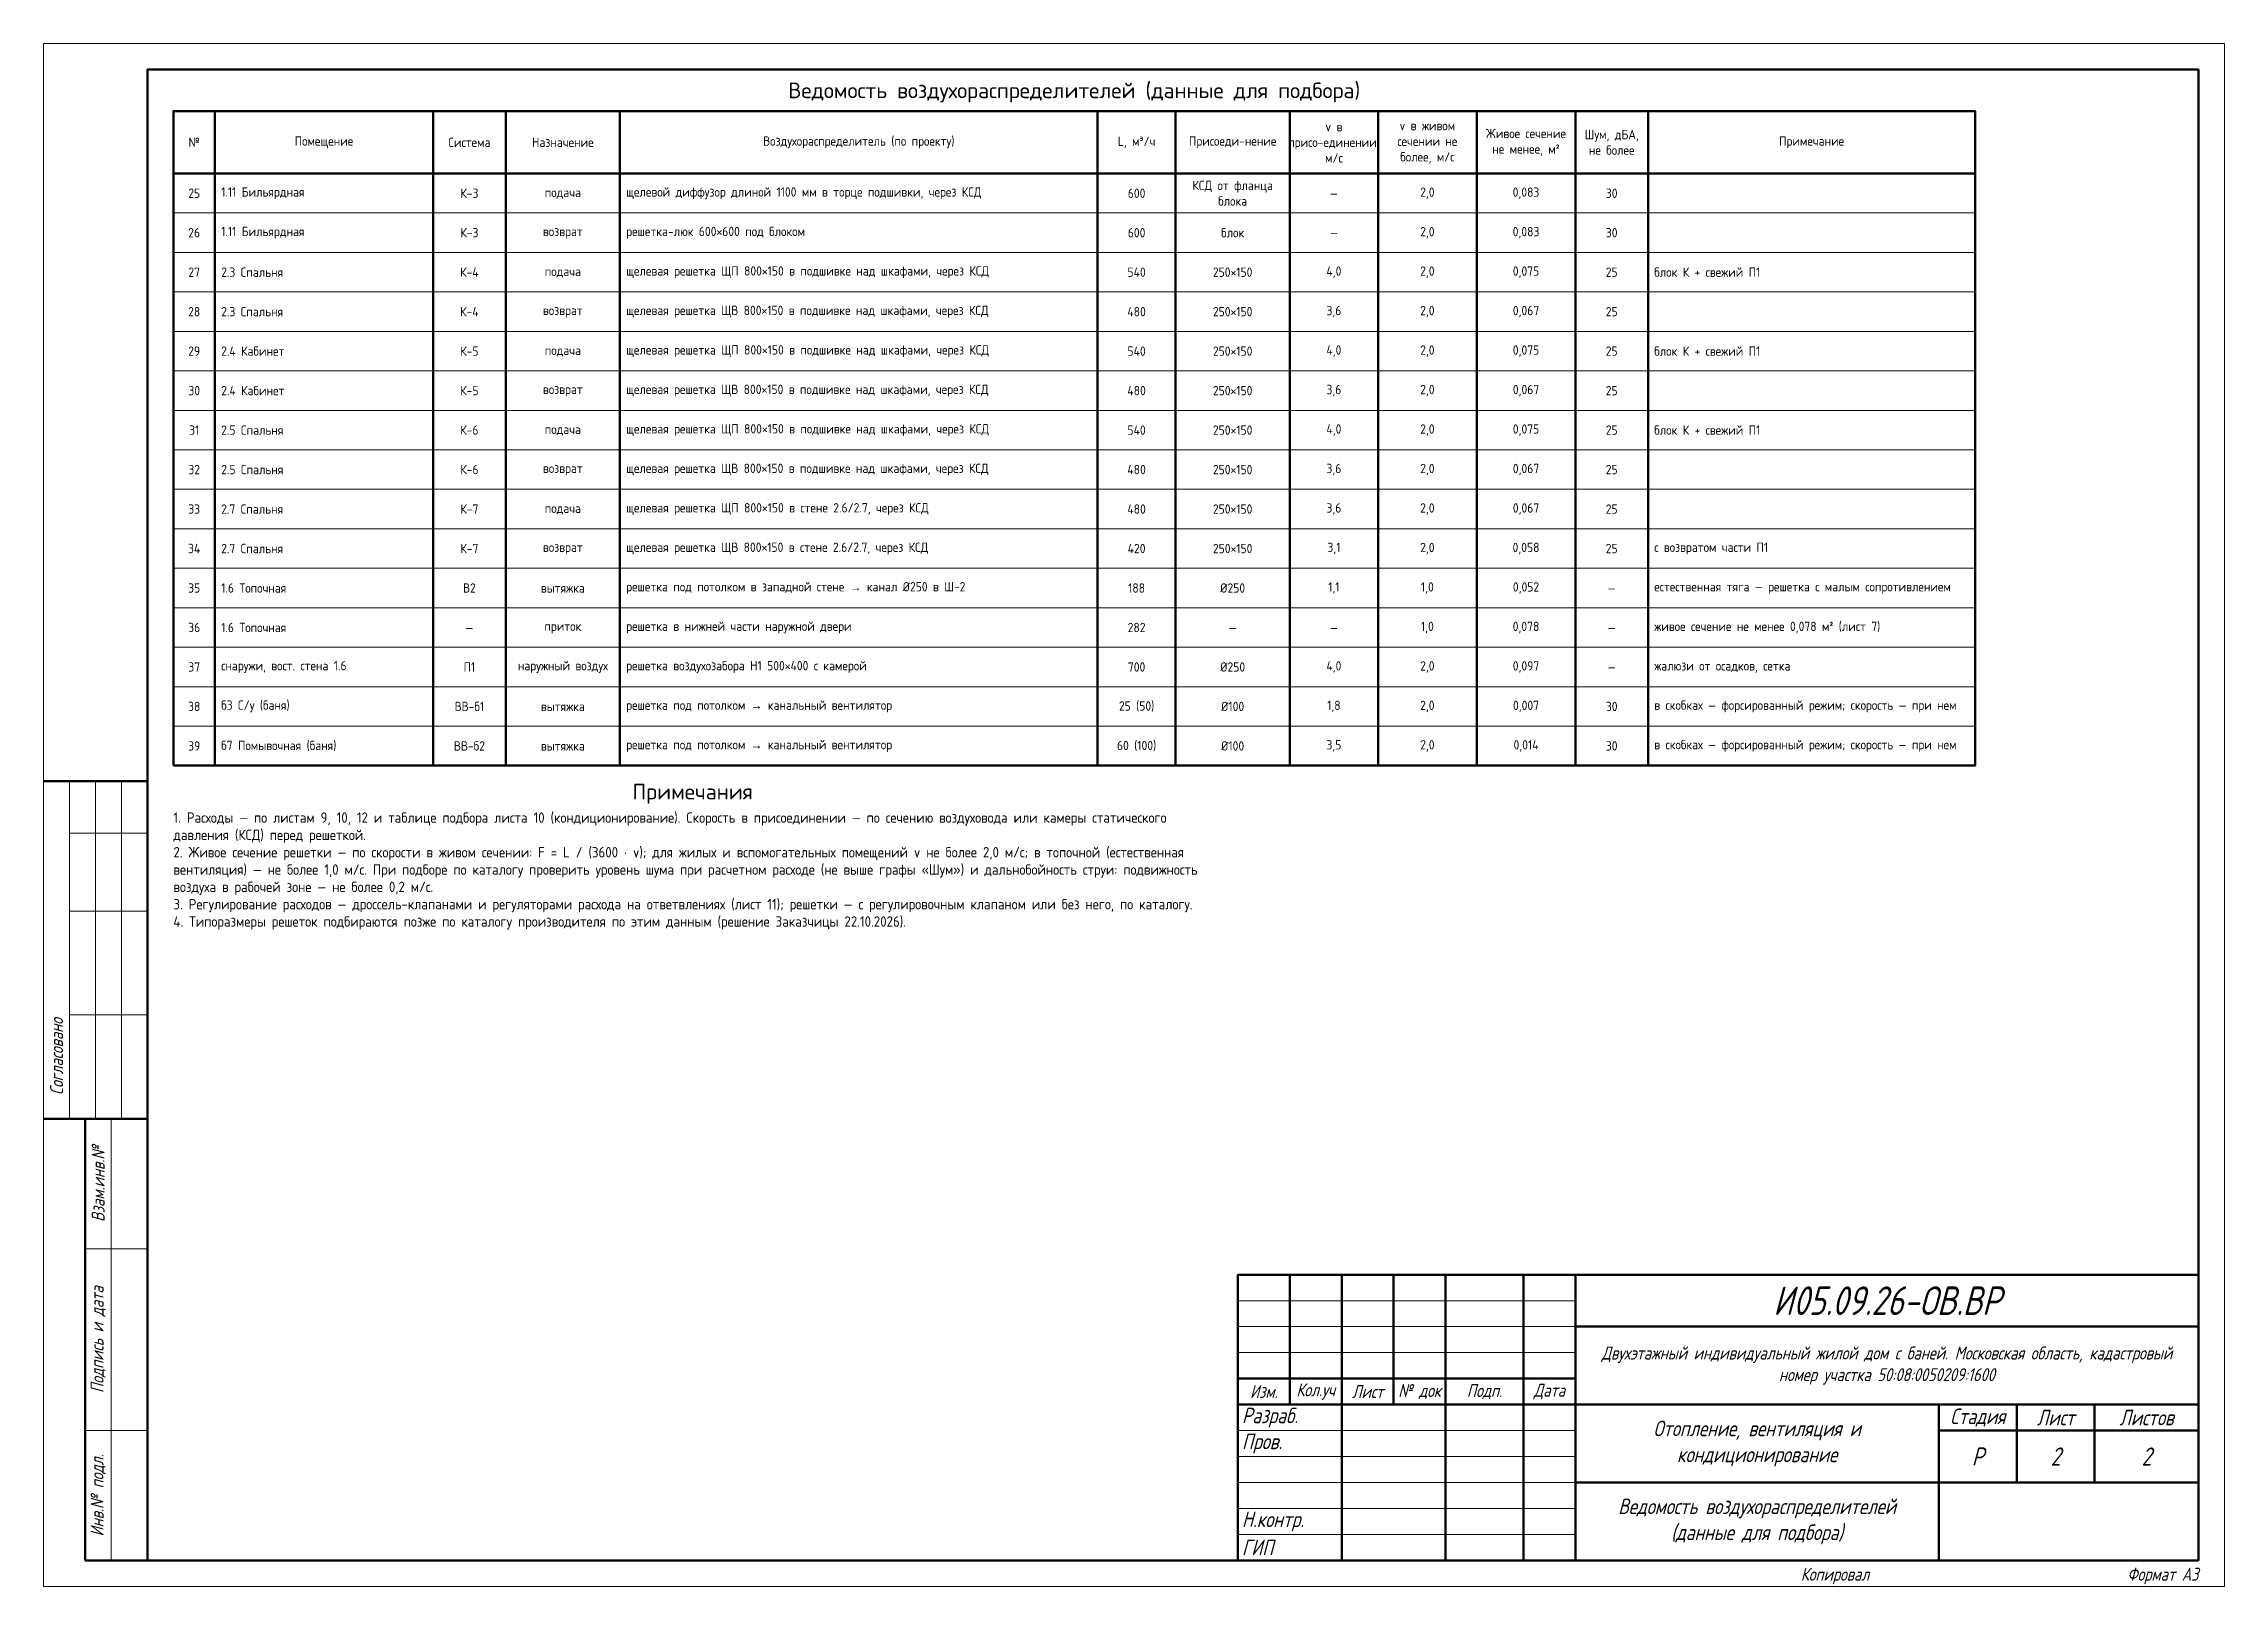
# Paper-space layout 'Лист 2' of a CAD drawing. Header units: millimetres. Extents: x 0 to 420, y 0 to 297.
import ezdxf
from ezdxf.enums import TextEntityAlignment as Align

# ---------------------------------------------------------------- set-up
doc = ezdxf.new("R2010")
doc.units = ezdxf.units.MM
for name, color, linetype, lineweight in [('Рамка', 7, 'Continuous', 50), ('Таблицы', 7, 'Continuous', 18), ('Текст', 7, 'Continuous', 18), ('Тонкие', 8, 'Continuous', 13)]:
    doc.layers.add(name, color=color, linetype=linetype, lineweight=lineweight)
doc.styles.add('GOST', font='isocpeur.ttf', dxfattribs={"width": 0.9})
doc.styles.add('GOST_I', font='isocpeur.ttf', dxfattribs={"width": 0.8})

psp = doc.layouts.new('Лист 2')

# ---------------------------------------------------------------- linework, layer by layer
at = {"layer": 'Рамка', "lineweight": 50}
for points in [[(20, 5), (415, 5), (415, 292), (20, 292)], [(230, 5), (415, 5), (415, 60), (230, 60)]]:
    psp.add_lwpolyline(points, close=True, dxfattribs=at)
at = {"layer": 'Таблицы', "lineweight": 50}
for p, q in [((33, 284), (33, 158)), ((75, 284), (75, 158)), ((89, 284), (89, 158)), ((111, 284), (111, 158)), ((203, 284), (203, 158)), ((218, 284), (218, 158)), ((240, 284), (240, 158)), ((257, 284), (257, 158)), ((276, 284), (276, 158)), ((295, 284), (295, 158)), ((309, 284), (309, 158)), ((25, 272), (372, 272)), ((0, 155), (20, 155)), ((0, 90), (20, 90)), ((8, 5), (8, 90)), ((240, 35), (240, 60)), ((250, 5), (250, 60)), ((260, 35), (260, 60)), ((270, 5), (270, 60)), ((285, 5), (285, 60)), ((295, 5), (295, 60)), ((295, 50), (415, 50)), ((230, 40), (295, 40)), ((230, 35), (415, 35)), ((365, 5), (365, 35)), ((380, 20), (380, 35)), ((395, 20), (395, 35)), ((365, 30), (415, 30)), ((295, 20), (415, 20)), ((8, 5), (20, 5))]:
    psp.add_line(p, q, dxfattribs=at)
at = {"layer": 'Таблицы', "lineweight": 18}
for p, q in [((25, 264.4), (372, 264.4)), ((25, 256.8), (372, 256.8)), ((25, 249.2), (372, 249.2)), ((25, 241.6), (372, 241.6)), ((25, 234), (372, 234)), ((25, 226.4), (372, 226.4)), ((25, 218.8), (372, 218.8)), ((25, 211.2), (372, 211.2)), ((25, 203.6), (372, 203.6)), ((25, 196), (372, 196)), ((25, 188.4), (372, 188.4)), ((25, 180.8), (372, 180.8)), ((25, 173.2), (372, 173.2)), ((25, 165.6), (372, 165.6)), ((25, 158), (372, 158)), ((230, 55), (295, 55)), ((230, 50), (295, 50)), ((230, 45), (295, 45)), ((230, 30), (295, 30)), ((230, 25), (295, 25)), ((230, 20), (295, 20)), ((230, 15), (295, 15)), ((230, 10), (295, 10))]:
    psp.add_line(p, q, dxfattribs=at)
at = {"layer": 'Таблицы'}
for p, q in [((5, 90), (5, 155)), ((10, 90), (10, 155)), ((15, 90), (15, 155)), ((5, 145), (20, 145)), ((5, 130), (20, 130)), ((5, 110), (20, 110)), ((13, 5), (13, 90)), ((8, 65), (20, 65)), ((8, 30), (20, 30))]:
    psp.add_line(p, q, dxfattribs=at)
at = {"layer": 'Таблицы', "lineweight": 50}
psp.add_lwpolyline([(25, 158), (372, 158), (372, 284), (25, 284)], close=True, dxfattribs=at)
at = {"layer": 'Тонкие'}
psp.add_lwpolyline([(0, 0), (420, 0), (420, 297), (0, 297)], close=True, dxfattribs=at)

# ---------------------------------------------------------------- texts
at = {"layer": 'Текст', "style": 'GOST'}
for s, p in [('Ведомость воздухораспределителей (данные для подбора)', (198.5, 288)), ('Примечания', (125, 153))]:
    psp.add_text(s, height=3, dxfattribs=at).set_placement(p, align=Align.MIDDLE_CENTER)
at = {"layer": 'Текст'}
for s, insert, char_height, width, attachment_point, style in [('v в живом сечении не более, м/с', (266.5, 278), 1.8, 17, 5, 'GOST'), ('№', (29, 278), 1.8, 6, 5, 'GOST'), ('Помещение', (54, 278), 1.8, 40, 5, 'GOST'), ('Система', (82, 278), 1.8, 12, 5, 'GOST'), ('Назначение', (100, 278), 1.8, 20, 5, 'GOST'), ('Воздухораспределитель (по проекту)', (157, 278), 1.8, 90, 5, 'GOST'), ('L, м³/ч', (210.5, 278), 1.8, 13, 5, 'GOST'), ('Присоеди-нение', (229, 278), 1.8, 20, 5, 'GOST'), ('v в присо-единении, м/с', (248.5, 278), 1.8, 15, 5, 'GOST'), ('Живое сечение не менее, м²', (285.5, 278), 1.8, 17, 5, 'GOST'), ('Шум, дБА, не более', (302, 278), 1.8, 12, 5, 'GOST'), ('Примечание', (340.5, 278), 1.8, 61, 5, 'GOST'), ('25', (29, 268.2), 1.8, 6, 5, 'GOST'), ('1.11 Бильярдная', (34.2, 268.2), 1.8, 39.6, 4, 'GOST'), ('К-3', (82, 268.2), 1.8, 12, 5, 'GOST'), ('щелевой диффузор длиной 1100 мм в торце подшивки, через КСД', (112.2, 268.2), 1.8, 89.6, 4, 'GOST'), ('600', (210.5, 268.2), 1.8, 13, 5, 'GOST'), ('КСД от фланца блока', (229, 268.2), 1.8, 20, 5, 'GOST'), ('2,0', (266.5, 268.2), 1.8, 17, 5, 'GOST'), ('0,083', (285.5, 268.2), 1.8, 17, 5, 'GOST'), ('30', (302, 268.2), 1.8, 12, 5, 'GOST'), ('подача', (100, 268.2), 1.8, 20, 5, 'GOST'), ('—', (248.5, 268.2), 1.8, 15, 5, 'GOST'), ('26', (29, 260.6), 1.8, 6, 5, 'GOST'), ('1.11 Бильярдная', (34.2, 260.6), 1.8, 39.6, 4, 'GOST'), ('К-3', (82, 260.6), 1.8, 12, 5, 'GOST'), ('возврат', (100, 260.6), 1.8, 20, 5, 'GOST'), ('решетка-люк 600×600 под блоком', (112.2, 260.6), 1.8, 89.6, 4, 'GOST'), ('600', (210.5, 260.6), 1.8, 13, 5, 'GOST'), ('блок', (229, 260.6), 1.8, 20, 5, 'GOST'), ('—', (248.5, 260.6), 1.8, 15, 5, 'GOST'), ('2,0', (266.5, 260.6), 1.8, 17, 5, 'GOST'), ('0,083', (285.5, 260.6), 1.8, 17, 5, 'GOST'), ('30', (302, 260.6), 1.8, 12, 5, 'GOST'), ('27', (29, 253), 1.8, 6, 5, 'GOST'), ('2.3 Спальня', (34.2, 253), 1.8, 39.6, 4, 'GOST'), ('К-4', (82, 253), 1.8, 12, 5, 'GOST'), ('подача', (100, 253), 1.8, 20, 5, 'GOST'), ('щелевая решетка ЩП 800×150 в подшивке над шкафами, через КСД', (112.2, 253), 1.8, 89.6, 4, 'GOST'), ('540', (210.5, 253), 1.8, 13, 5, 'GOST'), ('250×150', (229, 253), 1.8, 20, 5, 'GOST'), ('4,0', (248.5, 253), 1.8, 15, 5, 'GOST'), ('2,0', (266.5, 253), 1.8, 17, 5, 'GOST'), ('0,075', (285.5, 253), 1.8, 17, 5, 'GOST'), ('25', (302, 253), 1.8, 12, 5, 'GOST'), ('блок К + свежий П1', (310.2, 253), 1.8, 60.6, 4, 'GOST'), ('28', (29, 245.4), 1.8, 6, 5, 'GOST'), ('2.3 Спальня', (34.2, 245.4), 1.8, 39.6, 4, 'GOST'), ('К-4', (82, 245.4), 1.8, 12, 5, 'GOST'), ('возврат', (100, 245.4), 1.8, 20, 5, 'GOST'), ('щелевая решетка ЩВ 800×150 в подшивке над шкафами, через КСД', (112.2, 245.4), 1.8, 89.6, 4, 'GOST'), ('480', (210.5, 245.4), 1.8, 13, 5, 'GOST'), ('250×150', (229, 245.4), 1.8, 20, 5, 'GOST'), ('3,6', (248.5, 245.4), 1.8, 15, 5, 'GOST'), ('2,0', (266.5, 245.4), 1.8, 17, 5, 'GOST'), ('0,067', (285.5, 245.4), 1.8, 17, 5, 'GOST'), ('25', (302, 245.4), 1.8, 12, 5, 'GOST'), ('29', (29, 237.8), 1.8, 6, 5, 'GOST'), ('2.4 Кабинет', (34.2, 237.8), 1.8, 39.6, 4, 'GOST'), ('К-5', (82, 237.8), 1.8, 12, 5, 'GOST'), ('подача', (100, 237.8), 1.8, 20, 5, 'GOST'), ('щелевая решетка ЩП 800×150 в подшивке над шкафами, через КСД', (112.2, 237.8), 1.8, 89.6, 4, 'GOST'), ('540', (210.5, 237.8), 1.8, 13, 5, 'GOST'), ('250×150', (229, 237.8), 1.8, 20, 5, 'GOST'), ('4,0', (248.5, 237.8), 1.8, 15, 5, 'GOST'), ('2,0', (266.5, 237.8), 1.8, 17, 5, 'GOST'), ('0,075', (285.5, 237.8), 1.8, 17, 5, 'GOST'), ('25', (302, 237.8), 1.8, 12, 5, 'GOST'), ('блок К + свежий П1', (310.2, 237.8), 1.8, 60.6, 4, 'GOST'), ('30', (29, 230.2), 1.8, 6, 5, 'GOST'), ('2.4 Кабинет', (34.2, 230.2), 1.8, 39.6, 4, 'GOST'), ('К-5', (82, 230.2), 1.8, 12, 5, 'GOST'), ('возврат', (100, 230.2), 1.8, 20, 5, 'GOST'), ('щелевая решетка ЩВ 800×150 в подшивке над шкафами, через КСД', (112.2, 230.2), 1.8, 89.6, 4, 'GOST'), ('480', (210.5, 230.2), 1.8, 13, 5, 'GOST'), ('250×150', (229, 230.2), 1.8, 20, 5, 'GOST'), ('3,6', (248.5, 230.2), 1.8, 15, 5, 'GOST'), ('2,0', (266.5, 230.2), 1.8, 17, 5, 'GOST'), ('0,067', (285.5, 230.2), 1.8, 17, 5, 'GOST'), ('25', (302, 230.2), 1.8, 12, 5, 'GOST'), ('31', (29, 222.6), 1.8, 6, 5, 'GOST'), ('2.5 Спальня', (34.2, 222.6), 1.8, 39.6, 4, 'GOST'), ('К-6', (82, 222.6), 1.8, 12, 5, 'GOST'), ('подача', (100, 222.6), 1.8, 20, 5, 'GOST'), ('щелевая решетка ЩП 800×150 в подшивке над шкафами, через КСД', (112.2, 222.6), 1.8, 89.6, 4, 'GOST'), ('540', (210.5, 222.6), 1.8, 13, 5, 'GOST'), ('250×150', (229, 222.6), 1.8, 20, 5, 'GOST'), ('4,0', (248.5, 222.6), 1.8, 15, 5, 'GOST'), ('2,0', (266.5, 222.6), 1.8, 17, 5, 'GOST'), ('0,075', (285.5, 222.6), 1.8, 17, 5, 'GOST'), ('25', (302, 222.6), 1.8, 12, 5, 'GOST'), ('блок К + свежий П1', (310.2, 222.6), 1.8, 60.6, 4, 'GOST'), ('32', (29, 215), 1.8, 6, 5, 'GOST'), ('2.5 Спальня', (34.2, 215), 1.8, 39.6, 4, 'GOST'), ('К-6', (82, 215), 1.8, 12, 5, 'GOST'), ('возврат', (100, 215), 1.8, 20, 5, 'GOST'), ('щелевая решетка ЩВ 800×150 в подшивке над шкафами, через КСД', (112.2, 215), 1.8, 89.6, 4, 'GOST'), ('480', (210.5, 215), 1.8, 13, 5, 'GOST'), ('250×150', (229, 215), 1.8, 20, 5, 'GOST'), ('3,6', (248.5, 215), 1.8, 15, 5, 'GOST'), ('2,0', (266.5, 215), 1.8, 17, 5, 'GOST'), ('0,067', (285.5, 215), 1.8, 17, 5, 'GOST'), ('25', (302, 215), 1.8, 12, 5, 'GOST'), ('33', (29, 207.4), 1.8, 6, 5, 'GOST'), ('2.7 Спальня', (34.2, 207.4), 1.8, 39.6, 4, 'GOST'), ('К-7', (82, 207.4), 1.8, 12, 5, 'GOST'), ('подача', (100, 207.4), 1.8, 20, 5, 'GOST'), ('щелевая решетка ЩП 800×150 в стене 2.6/2.7, через КСД', (112.2, 207.4), 1.8, 89.6, 4, 'GOST'), ('480', (210.5, 207.4), 1.8, 13, 5, 'GOST'), ('250×150', (229, 207.4), 1.8, 20, 5, 'GOST'), ('3,6', (248.5, 207.4), 1.8, 15, 5, 'GOST'), ('2,0', (266.5, 207.4), 1.8, 17, 5, 'GOST'), ('0,067', (285.5, 207.4), 1.8, 17, 5, 'GOST'), ('25', (302, 207.4), 1.8, 12, 5, 'GOST'), ('34', (29, 199.8), 1.8, 6, 5, 'GOST'), ('2.7 Спальня', (34.2, 199.8), 1.8, 39.6, 4, 'GOST'), ('К-7', (82, 199.8), 1.8, 12, 5, 'GOST'), ('возврат', (100, 199.8), 1.8, 20, 5, 'GOST'), ('щелевая решетка ЩВ 800×150 в стене 2.6/2.7, через КСД', (112.2, 199.8), 1.8, 89.6, 4, 'GOST'), ('420', (210.5, 199.8), 1.8, 13, 5, 'GOST'), ('250×150', (229, 199.8), 1.8, 20, 5, 'GOST'), ('3,1', (248.5, 199.8), 1.8, 15, 5, 'GOST'), ('2,0', (266.5, 199.8), 1.8, 17, 5, 'GOST'), ('0,058', (285.5, 199.8), 1.8, 17, 5, 'GOST'), ('25', (302, 199.8), 1.8, 12, 5, 'GOST'), ('с возвратом части П1', (310.2, 199.8), 1.8, 60.6, 4, 'GOST'), ('решетка под потолком в западной стене → канал Ø250 в Ш-2', (112.2, 192.2), 1.8, 89.6, 4, 'GOST'), ('1,1', (248.5, 192.2), 1.8, 15, 5, 'GOST'), ('1,0', (266.5, 192.2), 1.8, 17, 5, 'GOST'), ('0,052', (285.5, 192.2), 1.8, 17, 5, 'GOST'), ('35', (29, 192.2), 1.8, 6, 5, 'GOST'), ('1.6 Топочная', (34.2, 192.2), 1.8, 39.6, 4, 'GOST'), ('В2', (82, 192.2), 1.8, 12, 5, 'GOST'), ('вытяжка', (100, 192.2), 1.8, 20, 5, 'GOST'), ('188', (210.5, 192.2), 1.8, 13, 5, 'GOST'), ('Ø250', (229, 192.2), 1.8, 20, 5, 'GOST'), ('—', (302, 192.2), 1.8, 12, 5, 'GOST'), ('естественная тяга — решетка с малым сопротивлением', (310.2, 192.2), 1.8, 60.6, 4, 'GOST'), ('36', (29, 184.6), 1.8, 6, 5, 'GOST'), ('1.6 Топочная', (34.2, 184.6), 1.8, 39.6, 4, 'GOST'), ('приток', (100, 184.6), 1.8, 20, 5, 'GOST'), ('решетка в нижней части наружной двери', (112.2, 184.6), 1.8, 89.6, 4, 'GOST'), ('282', (210.5, 184.6), 1.8, 13, 5, 'GOST'), ('1,0', (266.5, 184.6), 1.8, 17, 5, 'GOST'), ('0,078', (285.5, 184.6), 1.8, 17, 5, 'GOST'), ('живое сечение не менее 0,078 м² (лист 7)', (310.2, 184.6), 1.8, 60.6, 4, 'GOST'), ('—', (82, 184.6), 1.8, 12, 5, 'GOST'), ('—', (229, 184.6), 1.8, 20, 5, 'GOST'), ('—', (248.5, 184.6), 1.8, 15, 5, 'GOST'), ('—', (302, 184.6), 1.8, 12, 5, 'GOST'), ('37', (29, 177), 1.8, 6, 5, 'GOST'), ('снаружи, вост. стена 1.6', (34.2, 177), 1.8, 39.6, 4, 'GOST'), ('П1', (82, 177), 1.8, 12, 5, 'GOST'), ('наружный воздух', (100, 177), 1.8, 20, 5, 'GOST'), ('решетка воздухозабора Н1 500×400 с камерой', (112.2, 177), 1.8, 89.6, 4, 'GOST'), ('700', (210.5, 177), 1.8, 13, 5, 'GOST'), ('Ø250', (229, 177), 1.8, 20, 5, 'GOST'), ('4,0', (248.5, 177), 1.8, 15, 5, 'GOST'), ('2,0', (266.5, 177), 1.8, 17, 5, 'GOST'), ('0,097', (285.5, 177), 1.8, 17, 5, 'GOST'), ('—', (302, 177), 1.8, 12, 5, 'GOST'), ('жалюзи от осадков, сетка', (310.2, 177), 1.8, 60.6, 4, 'GOST'), ('38', (29, 169.4), 1.8, 6, 5, 'GOST'), ('б3 С/у (баня)', (34.2, 169.4), 1.8, 39.6, 4, 'GOST'), ('ВВ-б1', (82, 169.4), 1.8, 12, 5, 'GOST'), ('вытяжка', (100, 169.4), 1.8, 20, 5, 'GOST'), ('решетка под потолком → канальный вентилятор', (112.2, 169.4), 1.8, 89.6, 4, 'GOST'), ('25 (50)', (210.5, 169.4), 1.8, 13, 5, 'GOST'), ('Ø100', (229, 169.4), 1.8, 20, 5, 'GOST'), ('1,8', (248.5, 169.4), 1.8, 15, 5, 'GOST'), ('2,0', (266.5, 169.4), 1.8, 17, 5, 'GOST'), ('0,007', (285.5, 169.4), 1.8, 17, 5, 'GOST'), ('30', (302, 169.4), 1.8, 12, 5, 'GOST'), ('в скобках — форсированный режим; скорость — при нем', (310.2, 169.4), 1.8, 60.6, 4, 'GOST'), ('39', (29, 161.8), 1.8, 6, 5, 'GOST'), ('б7 Помывочная (баня)', (34.2, 161.8), 1.8, 39.6, 4, 'GOST'), ('ВВ-б2', (82, 161.8), 1.8, 12, 5, 'GOST'), ('вытяжка', (100, 161.8), 1.8, 20, 5, 'GOST'), ('решетка под потолком → канальный вентилятор', (112.2, 161.8), 1.8, 89.6, 4, 'GOST'), ('60 (100)', (210.5, 161.8), 1.8, 13, 5, 'GOST'), ('Ø100', (229, 161.8), 1.8, 20, 5, 'GOST'), ('3,5', (248.5, 161.8), 1.8, 15, 5, 'GOST'), ('2,0', (266.5, 161.8), 1.8, 17, 5, 'GOST'), ('0,014', (285.5, 161.8), 1.8, 17, 5, 'GOST'), ('30', (302, 161.8), 1.8, 12, 5, 'GOST'), ('в скобках — форсированный режим; скорость — при нем', (310.2, 161.8), 1.8, 60.6, 4, 'GOST'), ('1. Расходы — по листам 9, 10, 12 и таблице подбора листа 10 (кондиционирование). Скорость в присоединении — по сечению воздуховода или камеры статического давления (КСД) перед решеткой.\\P2. Живое сечение решетки — по скорости в живом сечении: F = L / (3600 · v); для жилых и вспомогательных помещений v не более 2,0 м/с; в топочной (естественная вентиляция) — не более 1,0 м/с. При подборе по каталогу проверить уровень шума при расчетном расходе (не выше графы «Шум») и дальнобойность струи: подвижность воздуха в рабочей зоне — не более 0,2 м/с.\\P3. Регулирование расходов — дроссель-клапанами и регуляторами расхода на ответвлениях (лист 11); решетки — с регулировочным клапаном или без него, по каталогу.\\P4. Типоразмеры решеток подбираются позже по каталогу производителя по этим данным (решение Заказчицы 22.10.2026).', (25, 149), 2, 200, 1, 'GOST'), ('{\\W0.8;\\Q15;Двухэтажный индивидуальный жилой дом с баней. Московская область, кадастровый номер участка 50:08:0050209:1600}', (355, 42.5), 2.5, 116, 5, 'GOST_I'), ('{\\W0.8;\\Q15;Отопление, вентиляция и кондиционирование}', (330, 27.5), 3, 66, 5, 'GOST_I'), ('{\\W0.8;\\Q15;Ведомость воздухораспределителей (данные для подбора)}', (330, 12.5), 3, 66, 5, 'GOST_I')]:
    psp.add_mtext(s, dxfattribs=dict(at, insert=insert, char_height=char_height, width=width, attachment_point=attachment_point, style=style))
at = {"layer": 'Текст', "char_height": 2.5, "attachment_point": 5, "rotation": 90, "style": 'GOST_I'}
for s, insert in [('{\\W0.8;\\Q15;Согласовано}', (2.5, 102)), ('{\\W0.8;\\Q15;Взам.инв.№}', (10.5, 77.5)), ('{\\W0.8;\\Q15;Подпись и дата}', (10.5, 47.5)), ('{\\W0.8;\\Q15;Инв.№ подл.}', (10.5, 17.5))]:
    psp.add_mtext(s, dxfattribs=dict(at, insert=insert))
at = {"layer": 'Текст', "style": 'GOST_I'}
for s, insert, char_height, attachment_point in [('{\\W0.8;\\Q15;И05.09.26-ОВ.ВР}', (355, 55), 5.5, 5), ('{\\W0.8;\\Q15;Изм.}', (235, 37.5), 2.5, 5), ('{\\W0.8;\\Q15;Кол.уч}', (245, 37.5), 2.5, 5), ('{\\W0.8;\\Q15;Лист}', (255, 37.5), 2.5, 5), ('{\\W0.8;\\Q15;№ док}', (265, 37.5), 2.5, 5), ('{\\W0.8;\\Q15;Подп.}', (277.5, 37.5), 2.5, 5), ('{\\W0.8;\\Q15;Дата}', (290, 37.5), 2.5, 5), ('{\\W0.8;\\Q15;Разраб.}', (230.8, 32.5), 3, 4), ('{\\W0.8;\\Q15;Стадия}', (372.5, 32.5), 3, 5), ('{\\W0.8;\\Q15;Лист}', (387.5, 32.5), 3, 5), ('{\\W0.8;\\Q15;Листов}', (405, 32.5), 3, 5), ('{\\W0.8;\\Q15;Пров.}', (230.8, 27.5), 3, 4), ('{\\W0.8;\\Q15;}', (250.8, 32.5), 3, 4), ('{\\W0.8;\\Q15;}', (285.6, 32.5), 3, 4), ('{\\W0.8;\\Q15;}', (250.8, 27.5), 3, 4), ('{\\W0.8;\\Q15;}', (285.6, 27.5), 3, 4), ('{\\W0.8;\\Q15;Р}', (372.5, 25), 3.5, 5), ('{\\W0.8;\\Q15;2}', (387.5, 25), 3.5, 5), ('{\\W0.8;\\Q15;2}', (405, 25), 3.5, 5), ('{\\W0.8;\\Q15;Н.контр.}', (230.8, 12.5), 3, 4), ('{\\W0.8;\\Q15;ГИП}', (230.8, 7.5), 3, 4), ('{\\W0.8;\\Q15;}', (250.8, 12.5), 3, 4), ('{\\W0.8;\\Q15;}', (285.6, 12.5), 3, 4), ('{\\W0.8;\\Q15;}', (250.8, 7.5), 3, 4), ('{\\W0.8;\\Q15;}', (285.6, 7.5), 3, 4), ('{\\W0.8;\\Q15;Копировал}', (345, 2), 2.5, 5), ('{\\W0.8;\\Q15;Формат А3}', (415, 2), 2.5, 6)]:
    psp.add_mtext(s, dxfattribs=dict(at, insert=insert, char_height=char_height, attachment_point=attachment_point))

doc.saveas('drawing.dxf')
